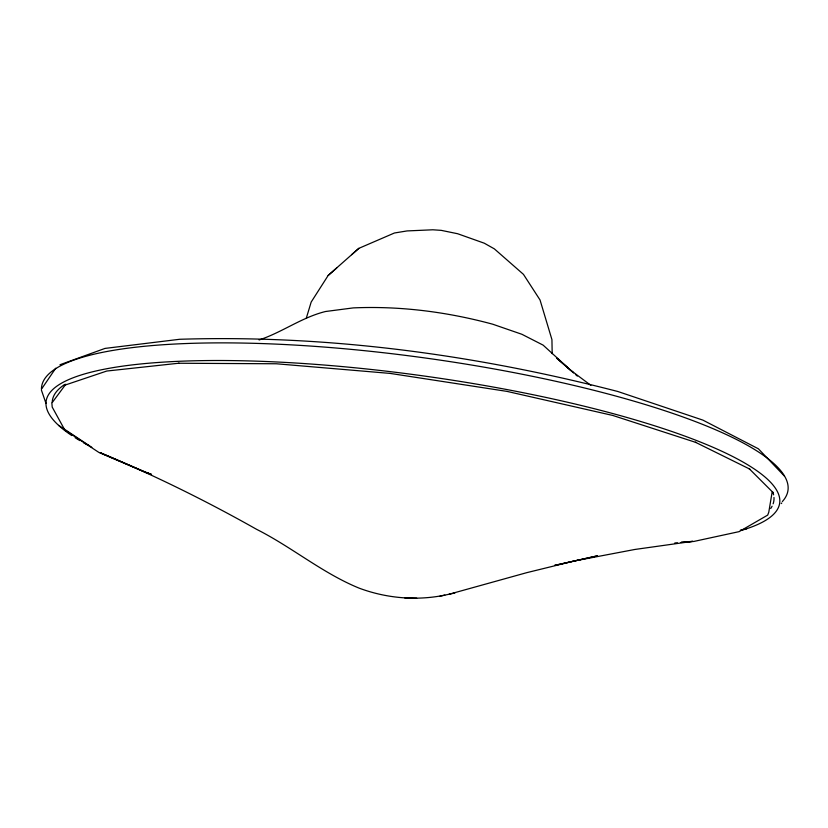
<?xml version="1.0" encoding="UTF-8"?>
<svg xmlns="http://www.w3.org/2000/svg" width="828" height="828" viewBox="0 0 828 828"><rect width="100%" height="100%" fill="white"/><g stroke="black" fill="none" stroke-linecap="round" stroke-linejoin="round"><path stroke-width="1.24" d="M51.936 403.857L52.205 407.086L64.449 429.349M772.11 492.225L768.788 512.159L767.691 515.099L739.125 531.638L693.874 541.44L681.175 542.454M306.35 318.035L311.162 302.085L328.167 275.465L358.845 248.348L394.428 232.999L407.065 230.929L432.858 229.791L441.252 230.36L457.636 233.734L484.266 243.194L494.347 248.866L523.462 274.368L540.032 299.964L551.934 339.625L552.183 353.67M41.845 388.611L55.724 368.222M51.853 403.07L65.836 384.182M781.249 503.569L781.798 503M328.167 275.465L336.685 267.993M351.641 254.682L358.845 248.348M259.092 339.966C282.11 332.37 301.868 317.321 325.497 311.514L353.225 307.902C400.245 305.822 447.379 311.928 492.743 324.214L521.888 334.284L543.127 345.131L573.359 372.693M59.978 364.744L105.001 348.412L179.645 339.283C327.298 334.626 474.972 354.55 617.791 391.489L702.91 420.127L758.417 448.817L784.416 476.1M63.766 385.527L106.729 371.047L179.076 363.192M449.066 594.245L526.629 572.697L573.959 561.073L554.563 565.41L597.464 555.826L574.974 560.856L634.817 549.471L692.684 541.346L687.623 541.75M740.335 530.168L746.639 528.802M145.583 472.126L100.084 452.657C153.77 475.003 206.017 500.774 256.659 529.361C291.891 547.111 322.609 573.255 359.207 588.17C386.376 598.292 416.401 600.962 444.822 595.125M439.999 596.17L454.872 592.993M681.299 542.257L685.098 541.957M674.82 542.961L677.366 542.764M178.444 363.244L276.293 363.771L390.205 373.418L507.026 391.396L612.761 415.449L696.089 442.494L695.416 442.255L749.795 469.103L749.123 468.627L773.352 492.826M404.675 597.878L416.712 598.209M151.565 474.278L147.912 473.119L151.245 474.537M146.059 472.26L149.537 473.751M146.877 472.933L98.801 452.378L65.484 430.425M58.622 425.344L91.825 447.348M590.881 385.351L570.751 370.333L556.758 358.214L570.502 370.209M570.751 370.333L573.566 372.786M575.45 374.432L577.323 376.067M45.985 403.371L41.4 390.091M41.441 389.284A376.761 81.237 7.9 0 1 447.524 361.225A376.761 81.237 7.9 0 1 782.346 501.54M772.089 506.219A364.206 76.083 7.9 0 1 770.671 508.527M52.216 402.439A364.206 76.083 7.9 0 1 64.791 384.43M772.793 492.111A364.206 76.083 7.9 0 1 773.59 494.823M773.973 497.473A364.206 76.083 7.9 0 1 773.124 503.817M71.819 435.569A370.282 76.973 7.9 0 1 427.703 376.523A370.282 76.973 7.9 0 1 741.981 530.189M88.668 445.536A370.282 76.973 7.9 0 1 83.514 442.711M79.819 440.579A370.282 76.973 7.9 0 1 75.131 437.712"/></g></svg>
